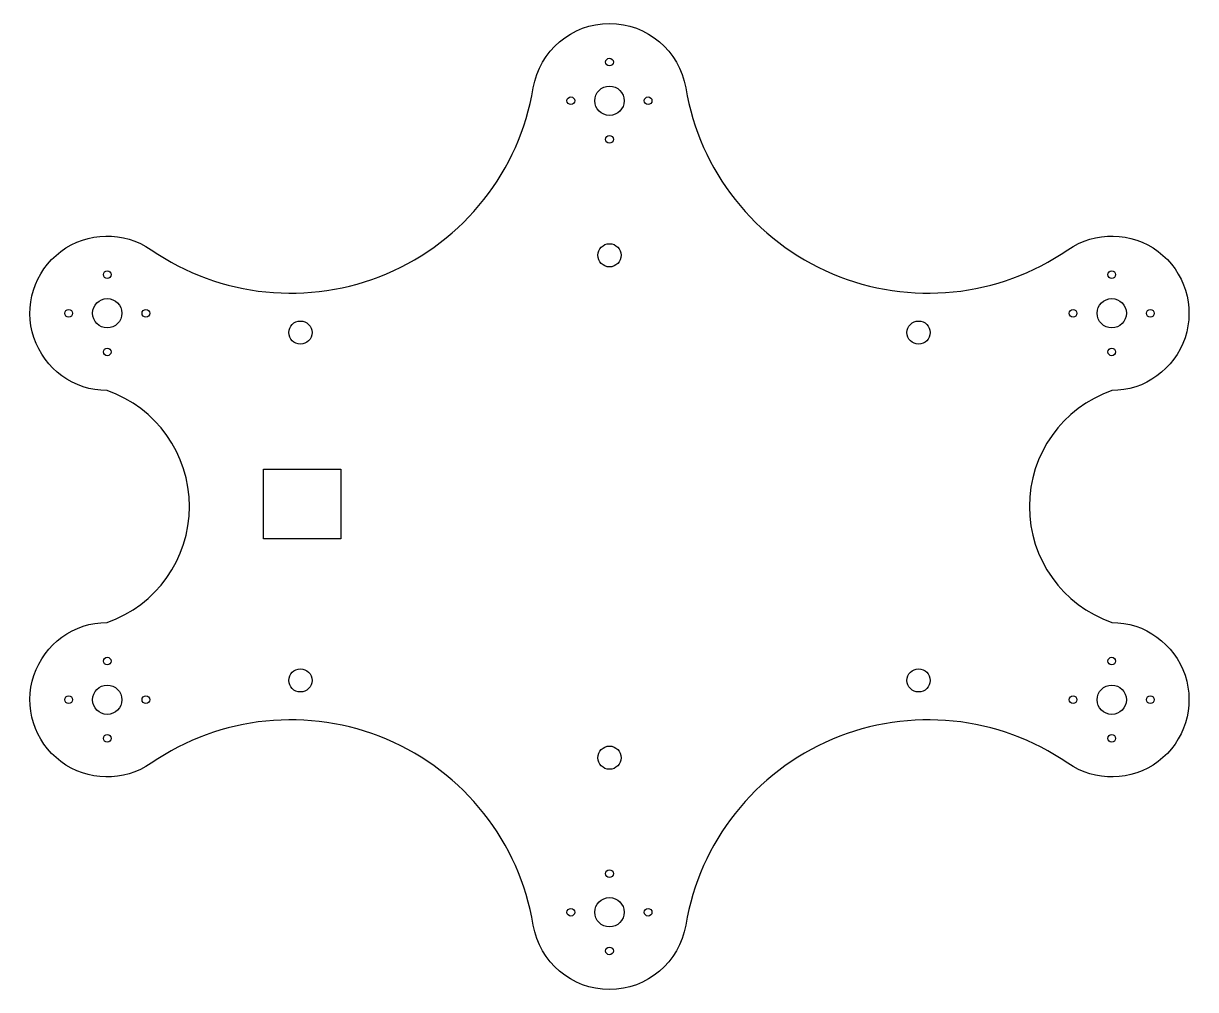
# Model space of a CAD drawing. Extents: x -2 to 302, y -250 to 0.
import ezdxf

# ---------------------------------------------------------------- set-up
doc = ezdxf.new("R2010")
doc.units = 0
doc.layers.get('0').update_dxf_attribs({"linetype": 'continuous'})

# ---------------------------------------------------------------- blocks, each defined once
blk = doc.blocks.new('SKETCH')
at = {"color": 7}
blk.add_lwpolyline([(169.72, -16.69, 0.548971), (268.64, -58.54, -1.358749), (280, -95, 0.710939), (280, -155, -1.358836), (268.64, -191.46, 0.548971), (169.72, -233.31, -0.846008), (130.28, -233.31, 0.548971), (31.36, -191.46, -1.357421), (19.96, -155, 0.710945), (19.96, -95, -1.357396), (31.36, -58.54, 0.548971), (130.28, -16.69, -0.846008)], format="xyb", close=True, dxfattribs=at)
blk.add_lwpolyline([(80.46, -133.38), (60.47, -133.38), (60.47, -115.36), (80.46, -115.36)], close=True, dxfattribs=at)
for centre, radius in [((150, -10), 1), ((150, -20), 3.8), ((140, -20), 1), ((160, -20), 1), ((160, -20), 0), ((150, -30), 1), ((150, -60), 3), ((20, -65), 1), ((280, -65), 1), ((20, -75), 3.8), ((280, -75), 3.8), ((10, -75), 1), ((30, -75), 1), ((270, -75), 1), ((290, -75), 1), ((70, -80), 3), ((230, -80), 3), ((20, -85), 1), ((280, -85), 1), ((20, -165), 1), ((280, -165), 1), ((70, -170), 3), ((230, -170), 3), ((20, -175), 3.8), ((280, -175), 3.8), ((10, -175), 1), ((30, -175), 1), ((270, -175), 1), ((290, -175), 1), ((20, -185), 1), ((280, -185), 1), ((150, -190), 3), ((150, -220), 1), ((150, -230), 3.8), ((140, -230), 1), ((160, -230), 1), ((150, -240), 1)]:
    blk.add_circle(centre, radius, dxfattribs=at)

msp = doc.modelspace()

# ---------------------------------------------------------------- block references
at = {"color": 7}
msp.add_blockref('SKETCH', (0, 0), dxfattribs=at)

doc.saveas('drawing.dxf')
